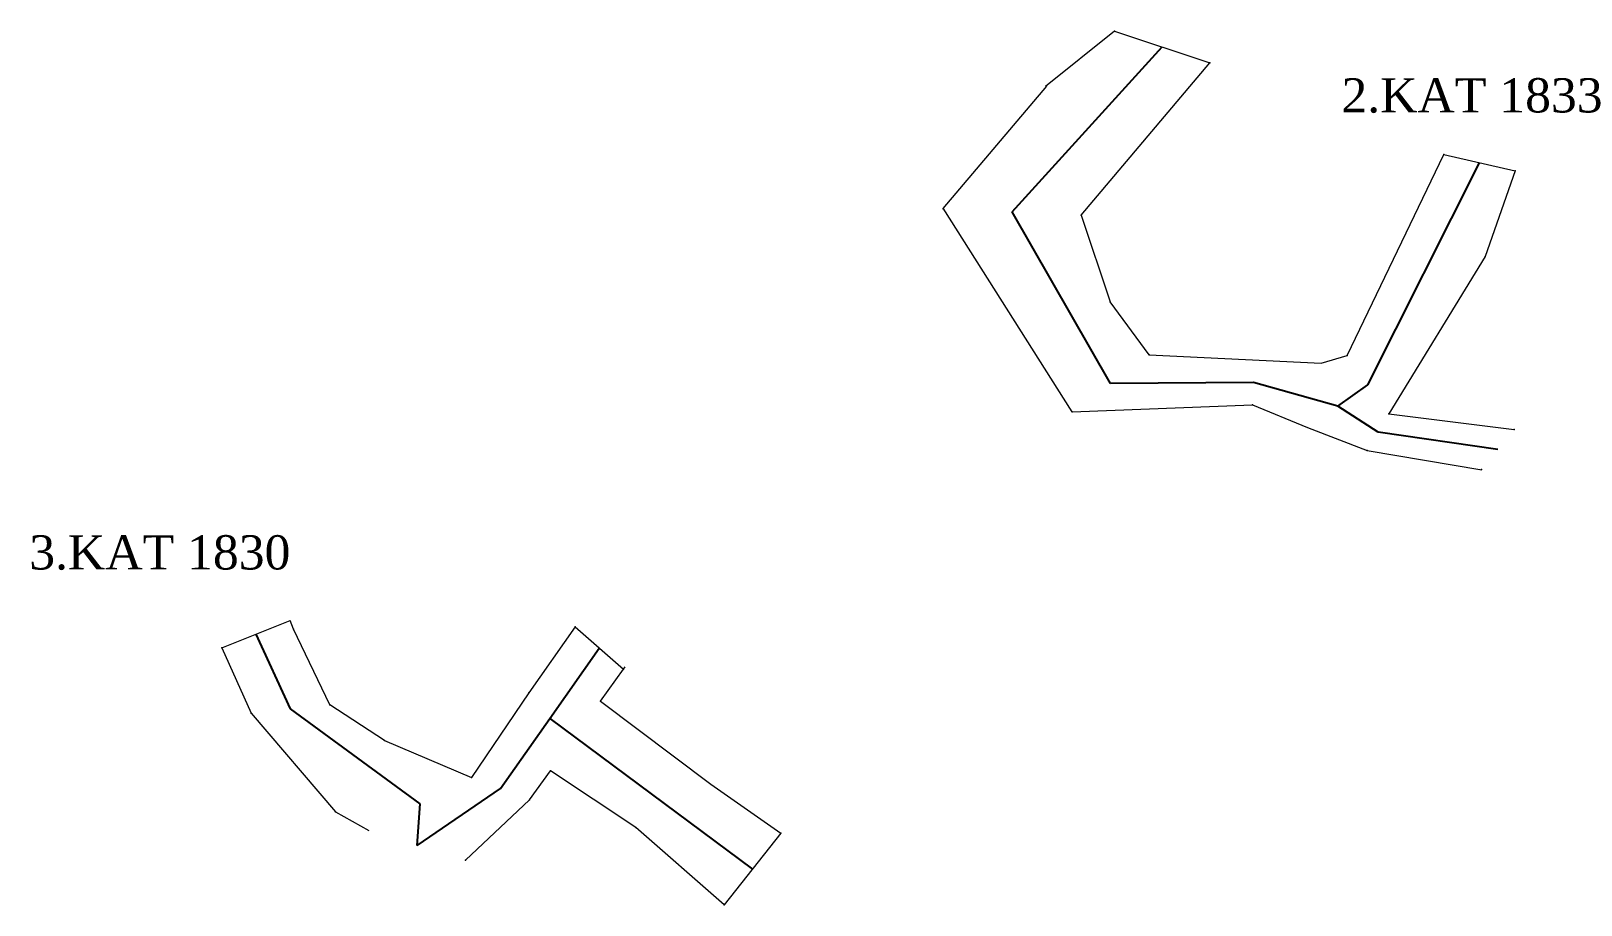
# Model space of a CAD drawing. Header units: millimetres. Extents: x 241565 to 241707, y 4251664 to 4251833.
# Drawn here: x 241661.93 to 241707.24, y 4251807.59 to 4251833.14 of the extents above; entities outside this region: 1.
import ezdxf

# ---------------------------------------------------------------- set-up
doc = ezdxf.new("R2010")
doc.units = ezdxf.units.MM
for name, color, linetype, lineweight, true_color in [('2_KAT_1832_', 91, 'Continuous', 0, 0x7fff7f), ('3_KAT_1830', 232, 'Continuous', 0, 0xcc0066), ('GEOFENCE', 2, 'Continuous', 25, 0xffff00), ('INIT_COORD', 3, 'Continuous', 25, 0x00ff00), ('TEXT_BLUE', 5, 'Continuous', 0, 0x0000ff)]:
    doc.layers.add(name, color=color, linetype=linetype, lineweight=lineweight, true_color=true_color)
doc.styles.add('textstyle11', font='')
doc.styles.add('textstyle12', font='')
doc.styles.get('textstyle11').set_extended_font_data('TIMES.TTF')
doc.styles.get('textstyle12').set_extended_font_data('TIMES.TTF')

msp = doc.modelspace()

# ---------------------------------------------------------------- linework, layer by layer
at = {"layer": '2_KAT_1832_', "lineweight": 0}
for p, q in [((241693.6031756692, 4251833.141199804, 1833), (241691.5833067519, 4251831.515451651, 1833)), ((241693.6031756692, 4251833.141199804, 1833), (241696.3863093748, 4251832.20995376, 1833)), ((241692.625414457, 4251827.753521799, 1833), (241696.3863093748, 4251832.20995376, 1833)), ((241688.5952257426, 4251827.948097258, 1833), (241691.6224861628, 4251831.533010914, 1833)), ((241700.4016810555, 4251823.653148874, 1833), (241703.2361162927, 4251829.529231583, 1833)), ((241703.2361162927, 4251829.529231583, 1833), (241705.3142001967, 4251829.053569415, 1833)), ((241705.3142001967, 4251829.053569415, 1833), (241704.4375252351, 4251826.550983595, 1833)), ((241692.3664664618, 4251822.008875964, 1833), (241688.5933844451, 4251827.96167975, 1833)), ((241692.625414457, 4251827.753521799, 1833), (241693.4757633865, 4251825.224778232, 1833)), ((241704.4375252351, 4251826.550983595, 1833), (241701.6252938802, 4251821.950042791, 1833)), ((241694.6123337586, 4251823.671974768, 1833), (241693.4757633865, 4251825.224778232, 1833)), ((241694.6123337586, 4251823.671974768, 1833), (241699.6429800252, 4251823.436778182, 1833)), ((241699.6429800252, 4251823.436778182, 1833), (241700.4016810555, 4251823.653148874, 1833)), ((241692.3657540113, 4251822.01, 1833), (241697.6340390201, 4251822.210792631, 1833)), ((241697.6340390201, 4251822.210792631, 1833), (241699.2444677021, 4251821.547372827, 1833)), ((241701.6252938802, 4251821.950042791, 1833), (241705.28649313, 4251821.494710505, 1833)), ((241699.2444677021, 4251821.547372827, 1833), (241700.9913415053, 4251820.878845429, 1833)), ((241700.9956038802, 4251820.883731512, 1833), (241704.3420036644, 4251820.312177015, 1833))]:
    msp.add_line(p, q, dxfattribs=at)
for p in [(241693.6031756692, 4251833.141199804, 1883.23095703125), (241696.3863093748, 4251832.20995376, 1834.94091796875), (241703.2361162927, 4251829.529231583, 1833.5), (241705.3142001967, 4251829.053569415, 1833.400024414062), (241688.595, 4251827.948, 1833.800048828125), (241692.625414457, 4251827.753521799, 1834.23095703125), (241704.4375252351, 4251826.550983595, 1833.5), (241693.476, 4251825.225, 1833), (241694.6123337586, 4251823.671974768, 1833.099975585938), (241700.4016810555, 4251823.653148874, 1833.199951171875), (241697.6340390201, 4251822.210792631, 1832.385131835938), (241692.3664664618, 4251822.008875964, 1833.175170898438), (241701.6252938802, 4251821.950042791, 1833.199951171875), (241705.28649313, 4251821.494710505, 1833.586791992188), (241700.9956038802, 4251820.883731512, 1833), (241704.3364416692, 4251820.31995063, 1833.5859375)]:
    msp.add_point(p, dxfattribs=at)
at = {"layer": '3_KAT_1830', "lineweight": 0}
for p, q in [((241667.5094405441, 4251815.108084194, 1830), (241669.5054450262, 4251815.906485987, 1830)), ((241669.6048453026, 4251815.652269088, 1830.25), (241669.5054450262, 4251815.906485987, 1830.25)), ((241677.8317795041, 4251815.72005973, 1830), (241676.4815011397, 4251813.79427388, 1830)), ((241677.8317795041, 4251815.72005973, 1830), (241679.2489534037, 4251814.487909431, 1830)), ((241670.6599654313, 4251813.441955809, 1830), (241669.6048453026, 4251815.652269088, 1830)), ((241667.5094405441, 4251815.108084194, 1830), (241668.3659719859, 4251813.204894115, 1830)), ((241678.5759867344, 4251813.552004616, 1830), (241679.2489534037, 4251814.487909431, 1830)), ((241679.2489534037, 4251814.487909431, 1829.919921875), (241679.2926389874, 4251814.555233446, 1829.919921875)), ((241672.2598613662, 4251812.404814007, 1830), (241670.6599654313, 4251813.441955809, 1830)), ((241676.4815011397, 4251813.79427388, 1830), (241674.8063150795, 4251811.321032868, 1830)), ((241678.5760964401, 4251813.551922253, 1830), (241681.8020012988, 4251811.130059155, 1830)), ((241668.3659719859, 4251813.204894115, 1830), (241670.8306382984, 4251810.319999999, 1830)), ((241672.2598613662, 4251812.404814007, 1830), (241674.8063150795, 4251811.321032868, 1830)), ((241676.5022011776, 4251810.667960016, 1830), (241677.1098855525, 4251811.513075768, 1830)), ((241679.6113506972, 4251809.857034173, 1830), (241677.1099999998, 4251811.513, 1830)), ((241681.8020012988, 4251811.130059155, 1830), (241683.849171529, 4251809.696661412, 1830)), ((241670.8306382984, 4251810.319999999, 1830), (241671.8029777877, 4251809.772203043, 1830)), ((241674.6242828078, 4251808.902878942, 1830), (241676.5022011776, 4251810.667960016, 1830)), ((241682.1875092886, 4251807.594261357, 1830), (241679.6113506972, 4251809.857034173, 1830)), ((241683.849171529, 4251809.696661412, 1830), (241682.1875092886, 4251807.594261357, 1830))]:
    msp.add_line(p, q, dxfattribs=at)
for p in [(241677.832, 4251815.72, 1830.051025390625), (241669.6048453026, 4251815.652269088, 1830.25), (241667.509, 4251815.108, 1830.244018554688), (241679.2489534037, 4251814.487909431, 1829.919921875), (241670.6599654313, 4251813.441955809, 1830.06005859375), (241676.4815011397, 4251813.79427388, 1830.169921875), (241678.576, 4251813.552, 1830), (241668.3659719859, 4251813.204894115, 1830.190063476562), (241672.2598613662, 4251812.404814007, 1829.930053710938), (241674.8063150795, 4251811.321032868, 1829.919921875), (241677.11, 4251811.513, 1829.920043945312), (241670.8306382984, 4251810.319999999, 1830.200073242188), (241676.5022011776, 4251810.667960016, 1829.919921875), (241679.611, 4251809.857, 1830.170043945312), (241683.849, 4251809.697, 1830.170043945312), (241674.6242828078, 4251808.902878942, 1830.089965820312), (241682.188, 4251807.594, 1830.170043945312)]:
    msp.add_point(p, dxfattribs=at)
at = {"layer": 'GEOFENCE'}
for p, q in [((241690.6103200999, 4251827.850809529, 1833), (241694.994742522, 4251832.675576782, 1833)), ((241701.0134874678, 4251822.801595832, 1833), (241704.2751582447, 4251829.291400499, 1833)), ((241693.4890438851, 4251822.840987384, 1833), (241690.6103200999, 4251827.850809529, 1833)), ((241697.6648264191, 4251822.869307777, 1833), (241693.4890438851, 4251822.840987384, 1833)), ((241700.128977585, 4251822.174484329, 1833), (241697.6648264191, 4251822.869307777, 1833)), ((241700.128977585, 4251822.174484329, 1833), (241701.0134874678, 4251822.801595832, 1833)), ((241701.0134874678, 4251822.801595832, 1833.099975585938), (241701.0134874678, 4251822.801595832, 1833.099975585938)), ((241701.3104488802, 4251821.416887151, 1833), (241700.128977585, 4251822.174484329, 1833)), ((241704.8114673996, 4251820.907330567, 1833), (241701.3104488802, 4251821.416887151, 1833)), ((241669.5129687086, 4251813.323424961, 1830), (241668.5074427851, 4251815.50728509, 1830)), ((241677.0973122912, 4251813.049240511, 1830), (241678.5403664539, 4251815.10398458, 1830)), ((241673.3046464336, 4251810.546617955, 1830), (241669.5129687086, 4251813.323424961, 1830)), ((241675.6542581285, 4251810.994496442, 1830), (241677.0973122912, 4251813.049240511, 1830)), ((241677.0973122912, 4251813.049240511, 1830), (241683.0183404088, 4251808.645461384, 1830)), ((241673.2136302977, 4251809.337540993, 1830), (241675.6542581285, 4251810.994496442, 1830)), ((241673.2136302977, 4251809.337540993, 1830), (241673.3046464336, 4251810.546617955, 1830))]:
    msp.add_line(p, q, dxfattribs=at)
at = {"layer": 'INIT_COORD'}
msp.add_point((241564.57, 4251664.285), dxfattribs=at)

# ---------------------------------------------------------------- texts
at = {"layer": 'TEXT_BLUE', "lineweight": 0}
for s, style, p in [('2.KAT 1833', 'textstyle11', (241700.2392587421, 4251830.760548803)), ('3.KAT 1830', 'textstyle12', (241661.8743492129, 4251817.401339235))]:
    msp.add_text(s, height=1, dxfattribs=dict(at, style=style)).set_placement(p)

doc.saveas('drawing.dxf')
